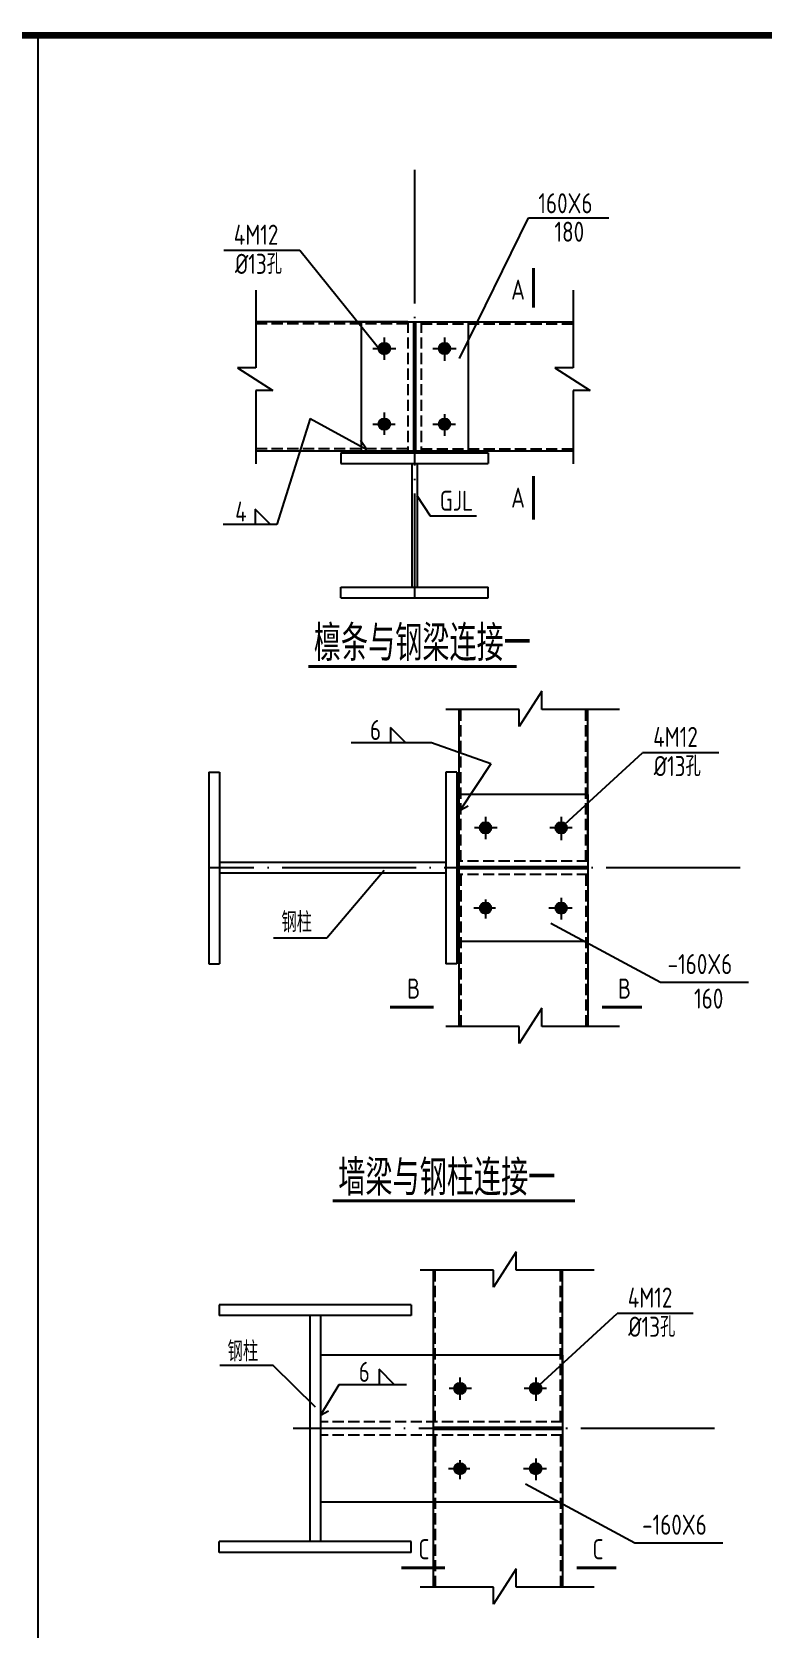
# Model space of a CAD drawing. Extents: x 9752569 to 9923256, y 1590558 to 2510207.
# Drawn here: x 9881801 to 9898157, y 1813479 to 1849270 of the extents above; entities that cross this region are included whole.
import ezdxf

# ---------------------------------------------------------------- set-up
doc = ezdxf.new("R2010")
doc.units = 0
doc.header["$LTSCALE"] = 1000
doc.header["$MEASUREMENT"] = 0
doc.linetypes.add('DASH', pattern=[0.35, 0.25, -0.1])
doc.linetypes.add('DOTE', pattern=[2.42, 2, -0.2, 0.02, -0.2])
doc.layers.get('0').update_dxf_attribs({"linetype": 'CONTINUOUS'})
for name, color, linetype in [('DASH', 3, 'DASH'), ('DOTE', 8, 'DOTE'), ('PUB_TEXT', 7, 'CONTINUOUS'), ('PUB_TITLE', 4, 'CONTINUOUS'), ('一般文字', 6, 'CONTINUOUS')]:
    doc.layers.add(name, color=color, linetype=linetype)
doc.styles.add('_HZTXT', font='atssdeng.shx', dxfattribs={"width": 0.8, "bigfont": 'atssdchn.shx'})
doc.styles.add('TSSD_REIN', font='atssdeng.shx', dxfattribs={"width": 0.7, "bigfont": 'atssdchn.shx'})

msp = doc.modelspace()

# ---------------------------------------------------------------- linework, layer by layer
for p, q in [((9886814.7, 1843481.3), (9886814.7, 1841736.8)), ((9893925.9, 1843481.3), (9893925.9, 1841736.8)), ((9890220.3, 1842771.7), (9886814.7, 1842771.7)), ((9889173.3, 1842771.7), (9891570.3, 1842771.7)), ((9889173.3, 1842771.7), (9889173.3, 1839876)), ((9890347.8, 1842771.7), (9890347.8, 1839876)), ((9890392.8, 1842771.7), (9890392.8, 1839876)), ((9890520.3, 1842771.7), (9893925.9, 1842771.7)), ((9891570.3, 1842771.7), (9891570.3, 1839876)), ((9889435.4, 1842171.7), (9889955.2, 1842171.7)), ((9889695.3, 1842417.1), (9889695.3, 1841915.5)), ((9890785.4, 1842171.7), (9891305.2, 1842171.7)), ((9891045.3, 1842417.1), (9891045.3, 1841897.6)), ((9886404.3, 1841736.8), (9887198.7, 1841228)), ((9886814.7, 1841736.8), (9886404.3, 1841736.8)), ((9893925.9, 1841736.8), (9893515.5, 1841736.8)), ((9893515.5, 1841736.8), (9894309.9, 1841228)), ((9887198.7, 1841228), (9886814.7, 1841228)), ((9886814.7, 1841228), (9886814.7, 1839587.2)), ((9894309.9, 1841228), (9893925.9, 1841228)), ((9893925.9, 1841228), (9893925.9, 1839587.2)), ((9889695.3, 1840734.7), (9889695.3, 1840233.2)), ((9888036.4, 1840599.3), (9889301.9, 1839906.6)), ((9889435.4, 1840476), (9889937.3, 1840476)), ((9890785.4, 1840476), (9891287.3, 1840476)), ((9891045.3, 1840698.9), (9891045.3, 1840215.3)), ((9889301.9, 1839906.6), (9889163.4, 1840108.5)), ((9886814.7, 1839876), (9890220.3, 1839876)), ((9888720.3, 1839831.7), (9892020.3, 1839831.7)), ((9888720.3, 1839831.7), (9888720.3, 1839591.7)), ((9889173.3, 1839876), (9891570.3, 1839876)), ((9890520.3, 1839876), (9893925.9, 1839876)), ((9892020.3, 1839831.7), (9892020.3, 1839591.7)), ((9888720.3, 1839591.7), (9892020.3, 1839591.7)), ((9890310.3, 1839591.7), (9890310.3, 1836821.2)), ((9890430.3, 1839591.7), (9890430.3, 1836821.2)), ((9890421.4, 1838877), (9890721.5, 1838418.5)), ((9888720.3, 1836821.2), (9892020.3, 1836821.2)), ((9888720.3, 1836581.2), (9888720.3, 1836821.2)), ((9892020.3, 1836581.2), (9892020.3, 1836821.2)), ((9888720.3, 1836581.2), (9892020.3, 1836581.2)), ((9893221.5, 1834490.3), (9892712.7, 1833695.9)), ((9893221.5, 1834079.9), (9893221.5, 1834490.3)), ((9892712.7, 1834079.9), (9891071.9, 1834079.9)), ((9891360.7, 1834079.9), (9891360.7, 1830674.3)), ((9892712.7, 1833695.9), (9892712.7, 1834079.9)), ((9894966, 1834079.9), (9893221.5, 1834079.9)), ((9894256.4, 1830674.3), (9894256.4, 1834079.9)), ((9885765.9, 1832674.3), (9885765.9, 1828374.3)), ((9885765.9, 1832674.3), (9886005.9, 1832674.3)), ((9886005.9, 1832674.3), (9886005.9, 1828374.3)), ((9891076.4, 1832674.3), (9891076.4, 1828374.3)), ((9891316.4, 1832674.3), (9891076.4, 1832674.3)), ((9891316.4, 1832674.3), (9891316.4, 1828374.3)), ((9891360.7, 1832674.3), (9891360.7, 1828374.3)), ((9894256.4, 1832174.3), (9891316.4, 1832174.3)), ((9894256.4, 1832174.3), (9894256.4, 1828874.3)), ((9891391.3, 1831817.7), (9891572, 1831913.5)), ((9892219.4, 1831424.3), (9891717.9, 1831424.3)), ((9891960.7, 1831667.9), (9891960.7, 1831166)), ((9893901.8, 1831424.3), (9893400.2, 1831424.3)), ((9893656.4, 1831667.9), (9893656.4, 1831148)), ((9891076.4, 1830644.3), (9886005.9, 1830644.3)), ((9891076.4, 1830404.3), (9886005.9, 1830404.3)), ((9894256.4, 1830546.8), (9891360.7, 1830546.8)), ((9894256.4, 1830501.8), (9891360.7, 1830501.8)), ((9891360.7, 1830374.3), (9891360.7, 1826968.7)), ((9894256.4, 1830374.3), (9894256.4, 1826968.7)), ((9891960.7, 1829817), (9891960.7, 1829386.9)), ((9893656.4, 1829852.9), (9893656.4, 1829369)), ((9892183.6, 1829624.3), (9891700, 1829624.3)), ((9893901.8, 1829624.3), (9893382.3, 1829624.3)), ((9888407.9, 1828946.1), (9887214, 1828946.1)), ((9894256.4, 1828874.3), (9891316.4, 1828874.3)), ((9885765.9, 1828374.3), (9886005.9, 1828374.3)), ((9891316.4, 1828374.3), (9891076.4, 1828374.3)), ((9893221.5, 1827379.1), (9892712.7, 1826584.7)), ((9893221.5, 1826968.7), (9893221.5, 1827379.1)), ((9892712.7, 1826968.7), (9891071.9, 1826968.7)), ((9892712.7, 1826584.7), (9892712.7, 1826968.7)), ((9894966, 1826968.7), (9893221.5, 1826968.7)), ((9892651, 1821918.5), (9892142.2, 1821124.1)), ((9892651, 1821508.1), (9892651, 1821918.5)), ((9892142.2, 1821508.1), (9890501.4, 1821508.1)), ((9890790.2, 1821508.1), (9890790.2, 1818102.5)), ((9892142.2, 1821124.1), (9892142.2, 1821508.1)), ((9894395.5, 1821508.1), (9892651, 1821508.1)), ((9893685.9, 1818102.5), (9893685.9, 1821508.1)), ((9890296.9, 1820727.7), (9885996.9, 1820727.7)), ((9885996.9, 1820727.7), (9885996.9, 1820487.7)), ((9890296.9, 1820727.7), (9890296.9, 1820487.7)), ((9890296.9, 1820487.7), (9885996.9, 1820487.7)), ((9888026.9, 1820487.7), (9888026.9, 1815417.3)), ((9888266.9, 1820487.7), (9888266.9, 1815417.3)), ((9890790.2, 1820102.5), (9890790.2, 1815802.5)), ((9887201.9, 1819370.7), (9886007.9, 1819370.7)), ((9893685.9, 1819602.5), (9888266.9, 1819602.5)), ((9893685.9, 1819602.5), (9893685.9, 1816302.5)), ((9891390.2, 1819096.1), (9891390.2, 1818594.2)), ((9893085.9, 1819096.1), (9893085.9, 1818576.3)), ((9891648.9, 1818852.5), (9891147.4, 1818852.5)), ((9893331.3, 1818852.5), (9892829.7, 1818852.5)), ((9888266.9, 1818251.2), (9888447.7, 1818347)), ((9893685.9, 1817975), (9890790.2, 1817975)), ((9893685.9, 1817930), (9890790.2, 1817930)), ((9890790.2, 1817802.5), (9890790.2, 1814396.9)), ((9893685.9, 1817802.5), (9893685.9, 1814396.9)), ((9891390.2, 1817245.3), (9891390.2, 1816815.1)), ((9893085.9, 1817281.1), (9893085.9, 1816797.2)), ((9891613.1, 1817052.5), (9891129.5, 1817052.5)), ((9893331.3, 1817052.5), (9892811.8, 1817052.5)), ((9893685.9, 1816302.5), (9888266.9, 1816302.5)), ((9890296.9, 1815417.3), (9885996.9, 1815417.3)), ((9885996.9, 1815177.3), (9885996.9, 1815417.3)), ((9890296.9, 1815177.3), (9890296.9, 1815417.3)), ((9890296.9, 1815177.3), (9885996.9, 1815177.3)), ((9892651, 1814807.3), (9892142.2, 1814012.9)), ((9892651, 1814396.9), (9892651, 1814807.3)), ((9892142.2, 1814396.9), (9890501.4, 1814396.9)), ((9892142.2, 1814012.9), (9892142.2, 1814396.9)), ((9894395.5, 1814396.9), (9892651, 1814396.9))]:
    msp.add_line(p, q)
at = {"const_width": 127.5}
for points in [[(9889631.6, 1842171.7, 1), (9889759.1, 1842171.7, 1)], [(9890981.6, 1842171.7, 1), (9891109.1, 1842171.7, 1)], [(9889631.6, 1840476, 1), (9889759.1, 1840476, 1)], [(9890981.6, 1840476, 1), (9891109.1, 1840476, 1)], [(9891960.7, 1831488, 1), (9891960.7, 1831360.5, 1)], [(9893656.4, 1831488, 1), (9893656.4, 1831360.5, 1)], [(9891960.7, 1829688, 1), (9891960.7, 1829560.5, 1)], [(9893656.4, 1829688, 1), (9893656.4, 1829560.5, 1)], [(9891390.2, 1818916.3, 1), (9891390.2, 1818788.8, 1)], [(9893085.9, 1818916.3, 1), (9893085.9, 1818788.8, 1)], [(9891390.2, 1817116.3, 1), (9891390.2, 1816988.8, 1)], [(9893085.9, 1817116.3, 1), (9893085.9, 1816988.8, 1)]]:
    msp.add_lwpolyline(points, format="xyb", close=True, dxfattribs=at)
for centre in [(9889695.3, 1842171.7), (9891045.3, 1842171.7), (9889695.3, 1840476), (9891045.3, 1840476), (9891960.7, 1831424.3), (9893656.4, 1831424.3), (9891960.7, 1829624.3), (9893656.4, 1829624.3), (9891390.2, 1818852.5), (9893085.9, 1818852.5), (9891390.2, 1817052.5), (9893085.9, 1817052.5)]:
    msp.add_circle(centre, 127.5)
at = {"layer": 'DASH'}
for p, q in [((9890220.3, 1842726.7), (9886814.7, 1842726.7)), ((9890220.3, 1842771.7), (9890220.3, 1839876)), ((9890520.3, 1842771.7), (9890520.3, 1839876)), ((9890520.3, 1842726.7), (9893925.9, 1842726.7)), ((9890220.3, 1839921), (9886814.7, 1839921)), ((9890520.3, 1839921), (9893925.9, 1839921)), ((9891405.7, 1830674.3), (9891405.7, 1834079.9)), ((9894211.4, 1830674.3), (9894211.4, 1834079.9)), ((9894256.4, 1830674.3), (9891360.7, 1830674.3)), ((9894256.4, 1830374.3), (9891360.7, 1830374.3)), ((9891405.7, 1830374.3), (9891405.7, 1826968.7)), ((9894211.4, 1830374.3), (9894211.4, 1826968.7)), ((9890835.2, 1818102.5), (9890835.2, 1821508.1)), ((9893640.9, 1818102.5), (9893640.9, 1821508.1)), ((9893685.9, 1818102.5), (9888266.9, 1818102.5)), ((9893685.9, 1817802.5), (9888266.9, 1817802.5)), ((9890835.2, 1817802.5), (9890835.2, 1814396.9)), ((9893640.9, 1817802.5), (9893640.9, 1814396.9))]:
    msp.add_line(p, q, dxfattribs=at)
at = {"layer": 'DOTE', "color": 8, "linetype": 'DOTE', "ltscale": 1.5}
for p, q in [((9890370.3, 1846180.8), (9890370.3, 1836561.3)), ((9897665.5, 1830524.3), (9885746, 1830524.3)), ((9897095, 1817952.5), (9887649.5, 1817952.5))]:
    msp.add_line(p, q, dxfattribs=at)
at = {"layer": 'PUB_TEXT'}
for p, q in [((9891381.3, 1841943.7), (9892927.8, 1845101.2)), ((9892927.8, 1845101.2), (9894723, 1845101.2)), ((9887804.4, 1844367.3), (9886096.8, 1844367.3)), ((9889695.3, 1842021.7), (9887804.4, 1844367.3)), ((9888036.4, 1840599.3), (9887288.1, 1838227.1)), ((9887288.1, 1838227.1), (9886085.3, 1838227.1)), ((9886803.1, 1838572.3), (9886803.1, 1838227.1)), ((9887148.2, 1838227.1), (9886803.1, 1838572.3)), ((9890721.5, 1838418.5), (9891760.8, 1838418.5)), ((9889831.7, 1833674.8), (9889831.7, 1833329.7)), ((9890176.8, 1833329.7), (9889831.7, 1833674.8)), ((9890755.1, 1833329.7), (9888951, 1833329.7)), ((9892084, 1832858.2), (9890755.1, 1833329.7)), ((9892084, 1832858.2), (9891391.3, 1831817.7)), ((9893651, 1831424.3), (9895478.6, 1833106.1)), ((9897186.2, 1833106.1), (9895478.6, 1833106.1)), ((9889691.2, 1830464.3), (9888407.9, 1828946.1)), ((9893428.4, 1829288.3), (9895879.6, 1827960)), ((9895879.6, 1827960), (9897850.4, 1827960)), ((9893080.5, 1818852.5), (9894908.1, 1820534.4)), ((9896615.7, 1820534.4), (9894908.1, 1820534.4)), ((9888151, 1818431.2), (9887201.9, 1819370.7)), ((9889579.9, 1819282.5), (9889579.9, 1818937.4)), ((9889925, 1818937.4), (9889579.9, 1819282.5)), ((9888673.2, 1818937.4), (9888266.9, 1818251.2)), ((9890193.8, 1818937.4), (9888673.2, 1818937.4)), ((9892857.9, 1816716.5), (9895309.1, 1815388.3)), ((9895309.1, 1815388.3), (9897279.9, 1815388.3))]:
    msp.add_line(p, q, dxfattribs=at)
at = {"layer": 'PUB_TEXT', "const_width": 67.5}
for points in [[(9893038.4, 1843979.4), (9893038.4, 1843087.3)], [(9893038.4, 1839315.4), (9893038.4, 1838336.4)], [(9890800.1, 1827399.9), (9889821.1, 1827399.9)], [(9895464.1, 1827399.9), (9894572, 1827399.9)], [(9891053.3, 1814828.1), (9890074.3, 1814828.1)], [(9894893.6, 1814828.1), (9894001.5, 1814828.1)]]:
    msp.add_lwpolyline(points, dxfattribs=at)
at = {"layer": 'PUB_TITLE', "const_width": 150}
msp.add_lwpolyline([(9815555.5, 1789195.3), (9921755.5, 1789195.3), (9921755.5, 1849195.3), (9815555.5, 1849195.3)], close=True, dxfattribs=at)
at = {"layer": 'PUB_TITLE'}
msp.add_lwpolyline([(9881938.6, 1849195.3), (9913505.5, 1849195.3), (9913505.5, 1789195.3), (9881938.6, 1789195.3)], close=True, dxfattribs=at)
at = {"layer": '一般文字', "color": 2, "const_width": 67.5}
for points in [[(9887989.3, 1835042.8), (9892659.1, 1835042.8)], [(9888536.9, 1823056.4), (9893969.5, 1823056.4)]]:
    msp.add_lwpolyline(points, dxfattribs=at)

# ---------------------------------------------------------------- texts
at = {"layer": 'PUB_TEXT', "style": 'TSSD_REIN', "width": 0.8}
for s, p in [('160X6', (9893145, 1845203.3)), ('4M12', (9886321.9, 1844497.9)), ('180', (9893505.5, 1844565.1)), ('%%c13孔', (9886349.4, 1843844.1)), ('A', (9892536.1, 1843267.8)), ('GJL', (9890938.1, 1838532.8)), ('A', (9892536.1, 1838603.8)), ('4', (9886353.1, 1838289.9)), ('6', (9889374, 1833392.4)), ('4M12', (9895718.7, 1833236.7)), ('%%c13孔', (9895731.1, 1832583)), ('钢柱', (9887390.5, 1829082.9)), ('-160X6', (9896041.2, 1828143.8)), ('B', (9890205.6, 1827594.1)), ('B', (9894929.2, 1827594.1)), ('160', (9896633.8, 1827370.4)), ('4M12', (9895148.3, 1820665)), ('%%c13孔', (9895160.6, 1820011.2)), ('钢柱', (9886184.5, 1819458.1)), ('6', (9889122.1, 1819000.1)), ('-160X6', (9895470.7, 1815572.1)), ('C', (9890458.7, 1815022.4)), ('C', (9894358.7, 1815022.4))]:
    msp.add_text(s, height=450, dxfattribs=at).set_placement(p)
at = {"layer": '一般文字', "color": 2, "style": '_HZTXT', "width": 0.8}
for s, p in [('檩条与钢梁连接一', (9888115.1, 1835163.8)), ('墙梁与钢柱连接一', (9888662.7, 1823177.5))]:
    msp.add_text(s, height=800, dxfattribs=at).set_placement(p)

doc.saveas('drawing.dxf')
